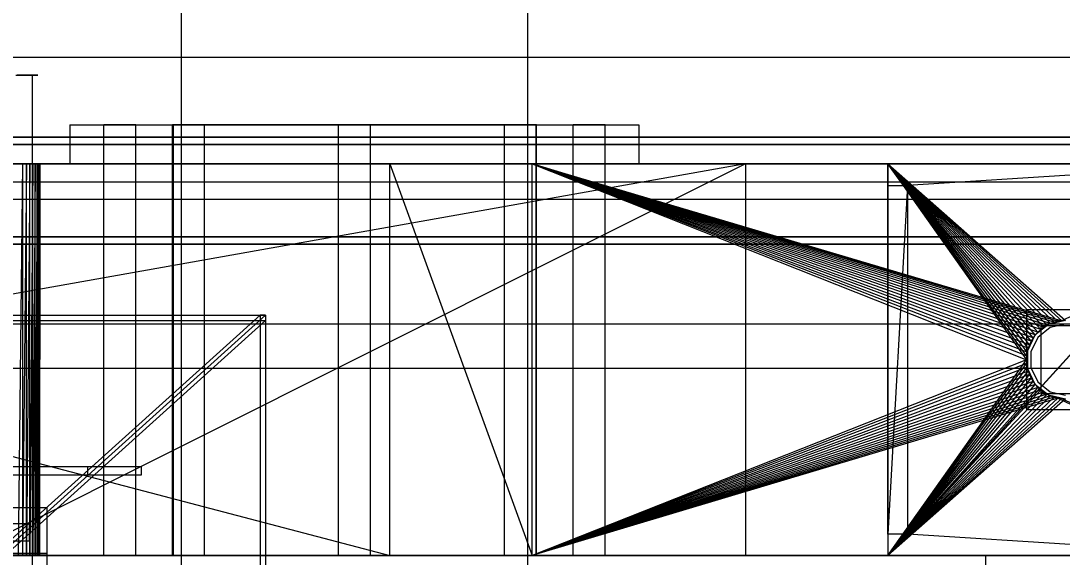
# Model space of a CAD drawing. Header units: millimetres. Extents: x -191664 to 191490, y -197311 to 10263.
# Drawn here: x 1387 to 1973, y -110021 to -109720 of the extents above; entities that cross this region are included whole.
import ezdxf

# ---------------------------------------------------------------- set-up
doc = ezdxf.new("R2010")
doc.units = ezdxf.units.MM
doc.layers.add('DET_briquetadora_superior', color=7, linetype='Continuous', lineweight=0)
doc.layers.add('R15_COTAS_TRANSPORTE_P', color=1, linetype='Continuous', lineweight=0)
doc.dimstyles.new('PLANTA_20', dxfattribs={"dimtxt": 50, "dimasz": 30, "dimexe": 30, "dimexo": 16, "dimgap": 20, "dimtad": 1, "dimtih": 1, "dimtoh": 1, "dimdec": 1, "dimzin": 0, "dimdsep": 46, "dimcen": 0.09, "dimadec": 0, "dimazin": 0, "dimtfac": 1, "dimtdec": 4, "dimtofl": 0, "dimtmove": 0, "dimatfit": 3, "dimfxl": 1, "dimtolj": 1, "dimtzin": 0, "dimarcsym": 0})

# ---------------------------------------------------------------- blocks, each defined once
blk = doc.blocks.new('*D133')
at = {"layer": 'Defpoints', "color": 0, "transparency": 16777216}
for p in [(439.69, -194147.98), (217.89, -194406.09), (-500, -194490), (-500, -194490), (500, -194490)]:
    blk.add_point(p, dxfattribs=at)
at = {"layer": 'R15_COTAS_TRANSPORTE_P', "color": 0, "lineweight": -2, "transparency": 16777216}
blk.add_arc((-500, -194490), 722.77, 2.37834, 17.62166, dxfattribs=at)
at = {"layer": 'R15_COTAS_TRANSPORTE_P', "color": 0, "transparency": 16777216}
for points in [[(184.12, -194272.81), (193.59, -194269.58), (179.18, -194242.8)], [(227.15, -194459.9), (217.15, -194460.11), (222.77, -194490)]]:
    blk.add_solid(points, dxfattribs=at)

msp = doc.modelspace()

# ---------------------------------------------------------------- linework, layer by layer
at = {"layer": 'DET_briquetadora_superior', "color": 9, "true_color": 0xb9c3c2}
for p, q in [((1477.62, -109480), (1477.62, -110030)), ((1672.38, -109480), (1672.38, -110030)), ((1384.63, -109750), (1393.65, -109750)), ((1394.01, -109750), (1385.27, -109750)), ((1393.65, -109750), (1397, -109750)), ((1393.65, -109750), (1393.65, -110030)), ((1397, -109750), (1394.01, -109750)), ((1415, -109778), (1416.17, -109778)), ((1415, -109778), (1415, -109800)), ((1416.17, -109778), (1419.65, -109778)), ((1419.65, -109778), (1425.4, -109778)), ((1425.4, -109778), (1433.33, -109778)), ((1433.33, -109778), (1443.32, -109778)), ((1434, -110020), (1434, -109778)), ((1434.89, -109778), (1434, -109778)), ((1437.39, -109778), (1434.89, -109778)), ((1441, -109778), (1437.39, -109778)), ((1445, -109778), (1441, -109778)), ((1443.32, -109778), (1455.24, -109778)), ((1448.61, -109778), (1445, -109778)), ((1451.11, -109778), (1448.61, -109778)), ((1452, -109778), (1451.11, -109778)), ((1452, -110020), (1452, -109778)), ((1455.24, -109778), (1468.9, -109778)), ((1468.9, -109778), (1484.11, -109778)), ((1472.66, -110020), (1472.66, -109778)), ((1473.55, -109778), (1472.66, -109778)), ((1473, -109778), (1473, -110020)), ((1474.74, -109778), (1473, -109778)), ((1476.05, -109778), (1473.55, -109778)), ((1479.89, -109778), (1474.74, -109778)), ((1479.66, -109778), (1476.05, -109778)), ((1483.66, -109778), (1479.66, -109778)), ((1488.28, -109778), (1479.89, -109778)), ((1487.27, -109778), (1483.66, -109778)), ((1484.11, -109778), (1500.64, -109778)), ((1489.77, -109778), (1487.27, -109778)), ((1499.62, -109778), (1488.28, -109778)), ((1490.66, -109778), (1489.77, -109778)), ((1490.66, -110020), (1490.66, -109778)), ((1513.53, -109778), (1499.62, -109778)), ((1500.64, -109778), (1518.26, -109778)), ((1529.53, -109778), (1513.53, -109778)), ((1518.26, -109778), (1536.71, -109778)), ((1547.09, -109778), (1529.53, -109778)), ((1536.71, -109778), (1555.71, -109778)), ((1565.59, -109778), (1547.09, -109778)), ((1555.71, -109778), (1575, -109778)), ((1584.41, -109778), (1565.59, -109778)), ((1566, -110020), (1566, -109778)), ((1566.89, -109778), (1566, -109778)), ((1569.39, -109778), (1566.89, -109778)), ((1573, -109778), (1569.39, -109778)), ((1577, -109778), (1573, -109778)), ((1575, -109778), (1594.29, -109778)), ((1580.61, -109778), (1577, -109778)), ((1583.11, -109778), (1580.61, -109778)), ((1584, -109778), (1583.11, -109778)), ((1584, -110020), (1584, -109778)), ((1602.91, -109778), (1584.41, -109778)), ((1594.29, -109778), (1613.29, -109778)), ((1620.47, -109778), (1602.91, -109778)), ((1613.29, -109778), (1631.74, -109778)), ((1636.47, -109778), (1620.47, -109778)), ((1631.74, -109778), (1649.36, -109778)), ((1650.38, -109778), (1636.47, -109778)), ((1649.36, -109778), (1665.89, -109778)), ((1661.72, -109778), (1650.38, -109778)), ((1659.34, -110020), (1659.34, -109778)), ((1660.23, -109778), (1659.34, -109778)), ((1662.73, -109778), (1660.23, -109778)), ((1670.11, -109778), (1661.72, -109778)), ((1666.34, -109778), (1662.73, -109778)), ((1665.89, -109778), (1681.1, -109778)), ((1670.34, -109778), (1666.34, -109778)), ((1675.26, -109778), (1670.11, -109778)), ((1673.95, -109778), (1670.34, -109778)), ((1676.45, -109778), (1673.95, -109778)), ((1677, -109778), (1675.26, -109778)), ((1677.34, -109778), (1676.45, -109778)), ((1677, -109778), (1677, -110020)), ((1677.34, -110020), (1677.34, -109778)), ((1681.1, -109778), (1694.76, -109778)), ((1694.76, -109778), (1706.68, -109778)), ((1698, -110020), (1698, -109778)), ((1698.89, -109778), (1698, -109778)), ((1701.39, -109778), (1698.89, -109778)), ((1705, -109778), (1701.39, -109778)), ((1709, -109778), (1705, -109778)), ((1706.68, -109778), (1716.67, -109778)), ((1712.61, -109778), (1709, -109778)), ((1715.11, -109778), (1712.61, -109778)), ((1716, -109778), (1715.11, -109778)), ((1716, -110020), (1716, -109778)), ((1716.67, -109778), (1724.6, -109778)), ((1724.6, -109778), (1730.35, -109778)), ((1730.35, -109778), (1733.83, -109778)), ((1733.83, -109778), (1735, -109778)), ((1735, -109778), (1735, -109800)), ((195, -109800), (2155, -109800)), ((1795, -109800), (555, -110020)), ((1795, -109800), (555, -109800)), ((1795, -109800), (568.33, -109800)), ((2071, -109800), (568.33, -109800)), ((755, -109800), (1595, -109800)), ((755, -109800), (1595, -110020)), ((1595, -109800), (988.23, -109800)), ((1595, -109800), (991.44, -109800)), ((1795, -109800), (1355, -109800)), ((1388.33, -109800), (1355, -109800)), ((1390.51, -109800), (1355, -109800)), ((1675, -109800), (1355, -109800)), ((1795, -109800), (1355, -110020)), ((1361.77, -109800), (1595, -109800)), ((1365, -109800), (1595, -109800)), ((1368.23, -109800), (1595, -109800)), ((1371.44, -109800), (1595, -109800)), ((1374.58, -109800), (1595, -109800)), ((1377.63, -109800), (1595, -109800)), ((1380.56, -109800), (1595, -109800)), ((1383.33, -109800), (1595, -109800)), ((1388.33, -109800), (1385.93, -110020)), ((1388.33, -109800), (1385.93, -109800)), ((1385.93, -109800), (1595, -109800)), ((1390.51, -109800), (1388.33, -110020)), ((1388.33, -109800), (1388.33, -110020)), ((1390.51, -109800), (1388.33, -109800)), ((1388.33, -109800), (1595, -109800)), ((1392.44, -109800), (1390.51, -110020)), ((1390.51, -110020), (1390.51, -109800)), ((1392.44, -109800), (1390.51, -109800)), ((1390.51, -109800), (1595, -109800)), ((1390.51, -109800), (1675, -109800)), ((1394.1, -109800), (1392.44, -110020)), ((1392.44, -110020), (1392.44, -109800)), ((1394.1, -109800), (1392.44, -109800)), ((1392.44, -109800), (1595, -109800)), ((1392.44, -109800), (1675, -109800)), ((1395.49, -109800), (1394.1, -110020)), ((1394.1, -110020), (1394.1, -109800)), ((1395.49, -109800), (1394.1, -109800)), ((1394.1, -109800), (1595, -109800)), ((1394.1, -109800), (1675, -109800)), ((1396.58, -109800), (1395.49, -110020)), ((1395.49, -110020), (1395.49, -109800)), ((1396.58, -109800), (1395.49, -109800)), ((1395.49, -109800), (1595, -109800)), ((1395.49, -109800), (1675, -109800)), ((1397.37, -109800), (1396.58, -110020)), ((1396.58, -110020), (1396.58, -109800)), ((1397.37, -109800), (1396.58, -109800)), ((1396.58, -109800), (1595, -109800)), ((1396.58, -109800), (1675, -109800)), ((1397.84, -109800), (1397.37, -110020)), ((1397.37, -110020), (1397.37, -109800)), ((1397.84, -109800), (1397.37, -109800)), ((1397.37, -109800), (1595, -109800)), ((1398, -109800), (1397.84, -110020)), ((1397.84, -110020), (1397.84, -109800)), ((1398, -109800), (1397.84, -109800)), ((1397.84, -109800), (1595, -109800)), ((1398, -110020), (1398, -109800)), ((1595, -109800), (1398, -109800)), ((1415, -109800), (1416.17, -109800)), ((1416.17, -109800), (1419.65, -109800)), ((1419.65, -109800), (1425.4, -109800)), ((1425.4, -109800), (1433.33, -109800)), ((1433.33, -109800), (1443.32, -109800)), ((1443.32, -109800), (1455.24, -109800)), ((1455.24, -109800), (1468.9, -109800)), ((1468.9, -109800), (1484.11, -109800)), ((1484.11, -109800), (1500.64, -109800)), ((1500.64, -109800), (1518.26, -109800)), ((1518.26, -109800), (1536.71, -109800)), ((1536.71, -109800), (1555.71, -109800)), ((1555.71, -109800), (1575, -109800)), ((1575, -109800), (1594.29, -109800)), ((1594.29, -109800), (1613.29, -109800)), ((1595, -109800), (1675, -109800)), ((1595, -110020), (1595, -109800)), ((1595, -109800), (1675, -110020)), ((1613.29, -109800), (1631.74, -109800)), ((1631.74, -109800), (1649.36, -109800)), ((1649.36, -109800), (1665.89, -109800)), ((1665.89, -109800), (1681.1, -109800)), ((1675, -109800), (1875, -109800)), ((1795, -109800), (1675, -109800)), ((1675, -109800), (2155, -109800)), ((1675, -110020), (1675, -109800)), ((1675, -109800), (1953, -109910)), ((1953.11, -109907.84), (1675, -109800)), ((1953.42, -109905.71), (1675, -109800)), ((1953.95, -109903.61), (1675, -109800)), ((1954.67, -109901.58), (1675, -109800)), ((1955.6, -109899.63), (1675, -109800)), ((1956.71, -109897.78), (1675, -109800)), ((1957.99, -109896.04), (1675, -109800)), ((1959.44, -109894.44), (1675, -109800)), ((1961.04, -109892.99), (1675, -109800)), ((1962.78, -109891.71), (1675, -109800)), ((1964.63, -109890.6), (1675, -109800)), ((1966.58, -109889.67), (1675, -109800)), ((1968.61, -109888.95), (1675, -109800)), ((1675, -109800), (1972.84, -109888.11)), ((1675, -109800), (1970.71, -109888.42)), ((1681.1, -109800), (1694.76, -109800)), ((1694.76, -109800), (1706.68, -109800)), ((1706.68, -109800), (1716.67, -109800)), ((1716.67, -109800), (1724.6, -109800)), ((1724.6, -109800), (1730.35, -109800)), ((1730.35, -109800), (1733.83, -109800)), ((1733.83, -109800), (1735, -109800)), ((1795, -109800), (1795, -110020)), ((2071, -109800), (1795, -109800)), ((1795, -109800), (1875, -109800)), ((1875, -109812), (1875, -109800)), ((1875, -109800), (1875, -110008)), ((1875, -109800), (1875, -110020)), ((1886.02, -109812), (1875, -109800)), ((2075, -109800), (1875, -109800)), ((1875, -109800), (1953, -109910)), ((1875, -109800), (1964.63, -109890.6)), ((1962.78, -109891.71), (1875, -109800)), ((1961.04, -109892.99), (1875, -109800)), ((1959.44, -109894.44), (1875, -109800)), ((1957.99, -109896.04), (1875, -109800)), ((1956.71, -109897.78), (1875, -109800)), ((1955.6, -109899.63), (1875, -109800)), ((1954.67, -109901.58), (1875, -109800)), ((1953.95, -109903.61), (1875, -109800)), ((1953.42, -109905.71), (1875, -109800)), ((1953.11, -109907.84), (1875, -109800)), ((1875, -109800), (1966.58, -109889.67)), ((1875, -109800), (1968.61, -109888.95)), ((1875, -109800), (1970.71, -109888.42)), ((1875, -109800), (1972.84, -109888.11)), ((1875, -109800), (1975, -109888)), ((1875, -109800), (2095.83, -109800)), ((1875, -109800), (2155, -109800)), ((1875, -110020), (2075, -109800)), ((2075, -109800), (1886.02, -110008)), ((2075, -109800), (1886.02, -109812)), ((2155, -109800), (1972.84, -109888.11)), ((1875, -110008), (1875, -109812)), ((1875, -109812), (1886.02, -109812)), ((1886.02, -109812), (1875, -110008)), ((1886.02, -109812), (1886.02, -110008)), ((1997, -109882), (1953, -109882)), ((1953, -109882), (1953, -109938)), ((1975, -109888), (1965.45, -109890.18)), ((1968.61, -109888.95), (1966.58, -109889.67)), ((1970.71, -109888.42), (1968.61, -109888.95)), ((1972.84, -109888.11), (1970.71, -109888.42)), ((1975, -109888), (1972.84, -109888.11)), ((1965.45, -109890.18), (1957.8, -109896.28)), ((1959.44, -109894.44), (1957.99, -109896.04)), ((1966.32, -109891.98), (1959.36, -109897.53)), ((1961.04, -109892.99), (1959.44, -109894.44)), ((1961, -109891), (1961, -109929)), ((1989, -109891), (1961, -109891)), ((1962.78, -109891.71), (1961.04, -109892.99)), ((1964.63, -109890.6), (1962.78, -109891.71)), ((1966.58, -109889.67), (1964.63, -109890.6)), ((1975, -109890), (1966.32, -109891.98)), ((1957.8, -109896.28), (1953.55, -109905.1)), ((1955.6, -109899.63), (1954.67, -109901.58)), ((1959.36, -109897.53), (1955.5, -109905.55)), ((1956.71, -109897.78), (1955.6, -109899.63)), ((1957.99, -109896.04), (1956.71, -109897.78)), ((1953.42, -109905.71), (1953.11, -109907.84)), ((1953.95, -109903.61), (1953.42, -109905.71)), ((1953.55, -109905.1), (1953.55, -109914.9)), ((1954.67, -109901.58), (1953.95, -109903.61)), ((1955.5, -109905.55), (1955.5, -109914.45)), ((1953, -109910), (1675, -110020)), ((1953.11, -109912.16), (1675, -110020)), ((1875, -110020), (1953, -109910)), ((1875, -110020), (1953.11, -109912.16)), ((1953.11, -109907.84), (1953, -109910)), ((1953, -109910), (1953.11, -109912.16)), ((1953.11, -109912.16), (1953.42, -109914.29)), ((1953.42, -109914.29), (1675, -110020)), ((1953.95, -109916.39), (1675, -110020)), ((1954.67, -109918.42), (1675, -110020)), ((1875, -110020), (1953.42, -109914.29)), ((1875, -110020), (1953.95, -109916.39)), ((1875, -110020), (1954.67, -109918.42)), ((1953.42, -109914.29), (1953.95, -109916.39)), ((1953.55, -109914.9), (1957.8, -109923.72)), ((1953.95, -109916.39), (1954.67, -109918.42)), ((1954.67, -109918.42), (1955.6, -109920.37)), ((1955.5, -109914.45), (1959.36, -109922.47)), ((1955.6, -109920.37), (1675, -110020)), ((1956.71, -109922.22), (1675, -110020)), ((1957.99, -109923.96), (1675, -110020)), ((1875, -110020), (1955.6, -109920.37)), ((1875, -110020), (1956.71, -109922.22)), ((1875, -110020), (1957.99, -109923.96)), ((1955.6, -109920.37), (1956.71, -109922.22)), ((1956.71, -109922.22), (1957.99, -109923.96)), ((1957.8, -109923.72), (1965.45, -109929.82)), ((1957.99, -109923.96), (1959.44, -109925.56)), ((1959.36, -109922.47), (1966.32, -109928.02)), ((1959.44, -109925.56), (1675, -110020)), ((1961.04, -109927.01), (1675, -110020)), ((1962.78, -109928.29), (1675, -110020)), ((1964.63, -109929.4), (1675, -110020)), ((1959.44, -109925.56), (1875, -110020)), ((1961.04, -109927.01), (1875, -110020)), ((1962.78, -109928.29), (1875, -110020)), ((1964.63, -109929.4), (1875, -110020)), ((1959.44, -109925.56), (1961.04, -109927.01)), ((1961, -109929), (1989, -109929)), ((1961.04, -109927.01), (1962.78, -109928.29)), ((1962.78, -109928.29), (1964.63, -109929.4)), ((1964.63, -109929.4), (1966.58, -109930.33)), ((1965.45, -109929.82), (1975, -109932)), ((1966.32, -109928.02), (1975, -109930)), ((1966.58, -109930.33), (1675, -110020)), ((1968.61, -109931.05), (1675, -110020)), ((1970.71, -109931.58), (1675, -110020)), ((1966.58, -109930.33), (1875, -110020)), ((1968.61, -109931.05), (1875, -110020)), ((1970.71, -109931.58), (1875, -110020)), ((1972.84, -109931.89), (1875, -110020)), ((1975, -109932), (1875, -110020)), ((1966.58, -109930.33), (1968.61, -109931.05)), ((1968.61, -109931.05), (1970.71, -109931.58)), ((1970.71, -109931.58), (1972.84, -109931.89)), ((1970.71, -109931.58), (2155, -110020)), ((1972.84, -109931.89), (1975, -109932)), ((1972.84, -109931.89), (2155, -110020)), ((1953, -109938), (1997, -109938)), ((1875, -110008), (1875, -110020)), ((1886.02, -110008), (1875, -110020)), ((1886.02, -110008), (1875, -110008)), ((2075, -110020), (1886.02, -110008)), ((2155, -110020), (195, -110020)), ((279, -110020), (1781.67, -110020)), ((555, -110020), (1795, -110020)), ((555, -110020), (1781.67, -110020)), ((1595, -110020), (755, -110020)), ((1355, -110020), (1795, -110020)), ((1675, -110020), (1355, -110020)), ((1388.33, -110020), (1355, -110020)), ((1355, -110020), (1390.51, -110020)), ((1595, -110020), (1361.77, -110020)), ((1595, -110020), (1365, -110020)), ((1595, -110020), (1368.23, -110020)), ((1595, -110020), (1371.44, -110020)), ((1595, -110020), (1374.58, -110020)), ((1595, -110020), (1377.63, -110020)), ((1595, -110020), (1380.56, -110020)), ((1595, -110020), (1383.33, -110020)), ((1385.93, -110020), (1388.33, -110020)), ((1595, -110020), (1385.93, -110020)), ((1388.33, -110020), (1390.51, -110020)), ((1595, -110020), (1388.33, -110020)), ((1390.51, -110020), (1392.44, -110020)), ((1675, -110020), (1390.51, -110020)), ((1595, -110020), (1390.51, -110020)), ((1392.44, -110020), (1394.1, -110020)), ((1675, -110020), (1392.44, -110020)), ((1595, -110020), (1392.44, -110020)), ((1394.1, -110020), (1395.49, -110020)), ((1675, -110020), (1394.1, -110020)), ((1595, -110020), (1394.1, -110020)), ((1395.49, -110020), (1396.58, -110020)), ((1675, -110020), (1395.49, -110020)), ((1595, -110020), (1395.49, -110020)), ((1396.58, -110020), (1397.37, -110020)), ((1396.58, -110020), (1675, -110020)), ((1595, -110020), (1396.58, -110020)), ((1397.37, -110020), (1397.84, -110020)), ((1595, -110020), (1397.37, -110020)), ((1397.84, -110020), (1398, -110020)), ((1595, -110020), (1397.84, -110020)), ((1595, -110020), (1398, -110020)), ((1434.89, -110020), (1434, -110020)), ((1437.39, -110020), (1434.89, -110020)), ((1441, -110020), (1437.39, -110020)), ((1445, -110020), (1441, -110020)), ((1448.61, -110020), (1445, -110020)), ((1451.11, -110020), (1448.61, -110020)), ((1452, -110020), (1451.11, -110020)), ((1473.55, -110020), (1472.66, -110020)), ((1474.74, -110020), (1473, -110020)), ((1476.05, -110020), (1473.55, -110020)), ((1479.89, -110020), (1474.74, -110020)), ((1479.66, -110020), (1476.05, -110020)), ((1483.66, -110020), (1479.66, -110020)), ((1488.28, -110020), (1479.89, -110020)), ((1487.27, -110020), (1483.66, -110020)), ((1489.77, -110020), (1487.27, -110020)), ((1499.62, -110020), (1488.28, -110020)), ((1490.66, -110020), (1489.77, -110020)), ((1513.53, -110020), (1499.62, -110020)), ((1529.53, -110020), (1513.53, -110020)), ((1547.09, -110020), (1529.53, -110020)), ((1565.59, -110020), (1547.09, -110020)), ((1584.41, -110020), (1565.59, -110020)), ((1566.89, -110020), (1566, -110020)), ((1569.39, -110020), (1566.89, -110020)), ((1573, -110020), (1569.39, -110020)), ((1577, -110020), (1573, -110020)), ((1580.61, -110020), (1577, -110020)), ((1583.11, -110020), (1580.61, -110020)), ((1584, -110020), (1583.11, -110020)), ((1602.91, -110020), (1584.41, -110020)), ((1675, -110020), (1595, -110020)), ((1620.47, -110020), (1602.91, -110020)), ((1636.47, -110020), (1620.47, -110020)), ((1650.38, -110020), (1636.47, -110020)), ((1661.72, -110020), (1650.38, -110020)), ((1660.23, -110020), (1659.34, -110020)), ((1662.73, -110020), (1660.23, -110020)), ((1670.11, -110020), (1661.72, -110020)), ((1666.34, -110020), (1662.73, -110020)), ((1670.34, -110020), (1666.34, -110020)), ((1675.26, -110020), (1670.11, -110020)), ((1673.95, -110020), (1670.34, -110020)), ((1676.45, -110020), (1673.95, -110020)), ((1675, -110020), (1875, -110020)), ((2155, -110020), (1675, -110020)), ((1675, -110020), (1795, -110020)), ((1677, -110020), (1675.26, -110020)), ((1677.34, -110020), (1676.45, -110020)), ((1698.89, -110020), (1698, -110020)), ((1701.39, -110020), (1698.89, -110020)), ((1705, -110020), (1701.39, -110020)), ((1709, -110020), (1705, -110020)), ((1712.61, -110020), (1709, -110020)), ((1715.11, -110020), (1712.61, -110020)), ((1716, -110020), (1715.11, -110020)), ((1781.67, -110020), (2071, -110020)), ((1795, -110020), (2071, -110020)), ((1875, -110020), (1795, -110020)), ((1875, -110020), (2075, -110020)), ((1875, -110020), (2095.83, -110020)), ((2155, -110020), (1875, -110020)), ((1930, -110020), (1932.48, -110020)), ((1930, -110020), (1930, -110032)), ((1932.48, -110020), (1939.41, -110020)), ((1939.41, -110020), (1949.44, -110020)), ((1949.44, -110020), (1960.56, -110020)), ((1960.56, -110020), (1970.59, -110020)), ((1970.59, -110020), (1977.52, -110020))]:
    msp.add_line(p, q, dxfattribs=at)
at = {"layer": 'DET_briquetadora_superior', "color": 251, "true_color": 0x53616b}
for p, q in [((75, -109740), (2275, -109740)), ((75, -109800), (2275, -109800)), ((75, -109810), (2275, -109810)), ((2275, -109820), (75, -109820)), ((2275, -109890), (75, -109890)), ((2275, -109915), (75, -109915)), ((895, -109970), (1455, -109970)), ((1425, -109975), (1425, -109970)), ((1425, -109970), (1455, -109970)), ((1455, -109970), (1455, -109975)), ((1455, -109975), (895, -109975)), ((1455, -109975), (1425, -109975))]:
    msp.add_line(p, q, dxfattribs=at)
at = {"layer": 'DET_briquetadora_superior', "color": 8, "true_color": 0x667b86}
for p, q in [((2189.09, -109785), (139.09, -109785)), ((140.55, -109785), (2190.55, -109785)), ((140.55, -109789), (2190.55, -109789)), ((2209.45, -109785), (159.45, -109785)), ((2209.45, -109789), (159.45, -109789)), ((160.91, -109785), (2210.91, -109785)), ((2190.55, -109841), (140.55, -109841)), ((159.45, -109841), (2209.45, -109841)), ((139.09, -109845), (2189.09, -109845)), ((2190.55, -109845), (140.55, -109845)), ((159.45, -109845), (2209.45, -109845)), ((2210.91, -109845), (160.91, -109845))]:
    msp.add_line(p, q, dxfattribs=at)
at = {"layer": 'DET_briquetadora_superior', "color": 253, "true_color": 0xa8b8bb}
for p, q in [((825, -109885), (1525, -109885)), ((825, -109888), (1525, -109888)), ((1372, -110020), (1522, -109885)), ((1375, -110020), (1525, -109885)), ((1525, -109888), (1375, -110023)), ((1522, -109885), (1522, -110535)), ((1525, -109885), (1522, -109885)), ((1525, -109885), (1525, -110535)), ((1525, -109885), (1525, -109888))]:
    msp.add_line(p, q, dxfattribs=at)
at = {"layer": 'DET_briquetadora_superior', "color": 8, "true_color": 0x6f7d84}
for p, q in [((948, -109993), (1402, -109993)), ((1402, -109993), (1402, -110019)), ((1402, -110019), (948, -110019)), ((1376, -110019), (1402, -110019)), ((1402, -110019), (1402, -110401))]:
    msp.add_line(p, q, dxfattribs=at)
at = {"layer": 'DET_briquetadora_superior', "color": 9, "true_color": 0xaebbc0}
for p, q in [((1382, -110002), (1392, -110002)), ((1392, -110002), (1392, -110012)), ((1392, -110012), (1382, -110012))]:
    msp.add_line(p, q, dxfattribs=at)

# ---------------------------------------------------------------- dimensions: what is measured, and where the dimension line sits
at = {"layer": 'R15_COTAS_TRANSPORTE_P'}
dim = msp.add_angular_dim_2l(base=(217.89, -194406.09), line1=((-500, -194490), (500, -194490)), line2=((-500, -194490), (439.69, -194147.98)), dimstyle='PLANTA_20', dxfattribs=at)
dim.commit()
dim.dimension.update_dxf_attribs({"geometry": '*D133', "text_midpoint": (191490.46, -33543.69)})

doc.saveas('drawing.dxf')
